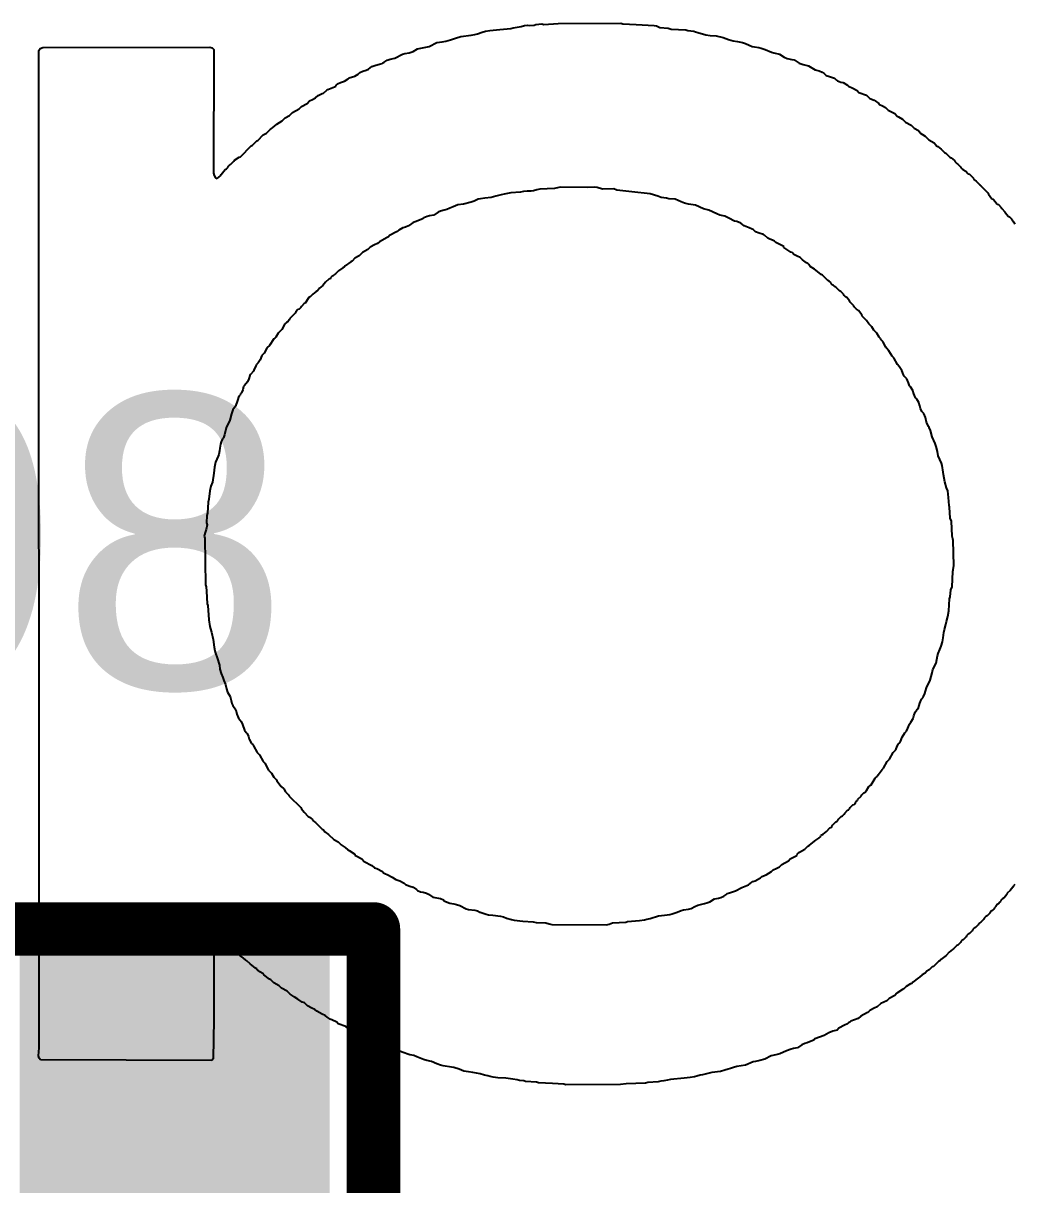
# Model space of a CAD drawing. Header units: inches. Extents: x -1.3 to 11.9, y -6.8 to 4.2.
# Drawn here: x 3.1867 to 3.2795, y 1.338 to 1.4468 of the extents above; entities that cross this region are included whole.
import ezdxf

# ---------------------------------------------------------------- set-up
doc = ezdxf.new("R2010")
doc.units = ezdxf.units.IN
doc.header["$MEASUREMENT"] = 0
for name, color, linetype in [('ASSY_DWG_INFO', 56, 'Continuous'), ('Bottom Overlay', 54, 'Continuous'), ('FAB', 56, 'Continuous'), ('TOP', 1, 'Continuous'), ('Top Overlay', 2, 'Continuous'), ('Top Paste', 8, 'Continuous'), ('Top Solder', 216, 'Continuous')]:
    doc.layers.add(name, color=color, linetype=linetype)
doc.styles.add('Arial', font='', dxfattribs={"height": 0.2})
doc.styles.get('Arial').set_extended_font_data('Arial')

# ---------------------------------------------------------------- blocks, each defined once
blk = doc.blocks.new('C0402_38')
at = {"layer": 'TOP'}
for points in [[(-0.031, -0.0125), (-0.031, 0.0125), (-0.006, 0.0125), (-0.006, -0.0125)], [(0.0084, -0.0125), (0.0084, 0.0125), (0.0334, 0.0125), (0.0334, -0.0125)]]:
    blk.add_hatch(color=1, dxfattribs=at).paths.add_polyline_path(points)
at = {"layer": 'Top Paste'}
for points in [[(-0.031, -0.0125), (-0.031, 0.0125), (-0.006, 0.0125), (-0.006, -0.0125)], [(0.0084, -0.0125), (0.0084, 0.0125), (0.0334, 0.0125), (0.0334, -0.0125)]]:
    blk.add_hatch(color=8, dxfattribs=at).paths.add_polyline_path(points)
at = {"layer": 'Top Solder'}
for points in [[(-0.033, -0.0145), (-0.033, 0.0145), (-0.004, 0.0145), (-0.004, -0.0145)], [(0.0064, -0.0145), (0.0064, 0.0145), (0.0354, 0.0145), (0.0354, -0.0145)]]:
    blk.add_hatch(color=216, dxfattribs=at).paths.add_polyline_path(points)
at = {"layer": 'ASSY_DWG_INFO'}
for points in [[(-0.0365, -0.017, 0.005, 0.005, 0), (-0.0365, 0.017, 0.005, 0.005, 0)], [(-0.0365, 0.017, 0.005, 0.005, 0), (0.0395, 0.017, 0.005, 0.005, 0)], [(0.0395, -0.017, 0.005, 0.005, 0), (0.0395, 0.017, 0.005, 0.005, 0)], [(-0.0365, -0.017, 0.005, 0.005, 0), (0.0395, -0.017, 0.005, 0.005, 0)]]:
    blk.add_lwpolyline(points, format="xyseb", dxfattribs=at)
for points in [[(-0.03775, 0.017, 0.0025, 0.0025, 1), (-0.03525, 0.017, 0.0025, 0.0025, 1)], [(-0.03775, 0.017, 0.0025, 0.0025, 1), (-0.03525, 0.017, 0.0025, 0.0025, 1)], [(0.03825, 0.017, 0.0025, 0.0025, 1), (0.04075, 0.017, 0.0025, 0.0025, 1)], [(0.03825, 0.017, 0.0025, 0.0025, 1), (0.04075, 0.017, 0.0025, 0.0025, 1)], [(-0.03775, -0.017, 0.0025, 0.0025, 1), (-0.03525, -0.017, 0.0025, 0.0025, 1)], [(-0.03775, -0.017, 0.0025, 0.0025, 1), (-0.03525, -0.017, 0.0025, 0.0025, 1)], [(0.03825, -0.017, 0.0025, 0.0025, 1), (0.04075, -0.017, 0.0025, 0.0025, 1)], [(0.03825, -0.017, 0.0025, 0.0025, 1), (0.04075, -0.017, 0.0025, 0.0025, 1)]]:
    blk.add_lwpolyline(points, format="xyseb", close=True, dxfattribs=at)
at = {"layer": 'Top Overlay'}
for points in [[(-0.0365, 0.017, 0.005, 0.005, 0), (0.0365, 0.017, 0.005, 0.005, 0)], [(-0.0365, -0.017, 0.005, 0.005, 0), (-0.0365, 0.017, 0.005, 0.005, 0)], [(0.0365, 0.017, 0.005, 0.005, 0), (0.0395, 0.017, 0.005, 0.005, 0)], [(0.0395, -0.017, 0.005, 0.005, 0), (0.0395, 0.017, 0.005, 0.005, 0)], [(-0.0365, -0.017, 0.005, 0.005, 0), (0.0395, -0.017, 0.005, 0.005, 0)]]:
    blk.add_lwpolyline(points, format="xyseb", dxfattribs=at)
for points in [[(-0.03775, 0.017, 0.0025, 0.0025, 1), (-0.03525, 0.017, 0.0025, 0.0025, 1)], [(-0.03775, 0.017, 0.0025, 0.0025, 1), (-0.03525, 0.017, 0.0025, 0.0025, 1)], [(0.03525, 0.017, 0.0025, 0.0025, 1), (0.03775, 0.017, 0.0025, 0.0025, 1)], [(0.03525, 0.017, 0.0025, 0.0025, 1), (0.03775, 0.017, 0.0025, 0.0025, 1)], [(0.03825, 0.017, 0.0025, 0.0025, 1), (0.04075, 0.017, 0.0025, 0.0025, 1)], [(0.03825, 0.017, 0.0025, 0.0025, 1), (0.04075, 0.017, 0.0025, 0.0025, 1)], [(-0.03775, -0.017, 0.0025, 0.0025, 1), (-0.03525, -0.017, 0.0025, 0.0025, 1)], [(-0.03775, -0.017, 0.0025, 0.0025, 1), (-0.03525, -0.017, 0.0025, 0.0025, 1)], [(0.03825, -0.017, 0.0025, 0.0025, 1), (0.04075, -0.017, 0.0025, 0.0025, 1)], [(0.03825, -0.017, 0.0025, 0.0025, 1), (0.04075, -0.017, 0.0025, 0.0025, 1)]]:
    blk.add_lwpolyline(points, format="xyseb", close=True, dxfattribs=at)
at = {"layer": 'FAB', "style": 'Arial'}
blk.add_text('1', height=0.025, rotation=360, dxfattribs=at).set_placement((-0.0185, -0.01))

msp = doc.modelspace()

# ---------------------------------------------------------------- linework, layer by layer
at = {"layer": 'Bottom Overlay'}
for p, q in [((3.23132, 1.44619), (3.23235, 1.4463)), ((3.23235, 1.4463), (3.23257, 1.44636)), ((3.23257, 1.44636), (3.23331, 1.44647)), ((3.23331, 1.44647), (3.23363, 1.44656)), ((3.23363, 1.44656), (3.23391, 1.44661)), ((3.23391, 1.44661), (3.23408, 1.44656)), ((3.23408, 1.44656), (3.23453, 1.44661)), ((3.23453, 1.44661), (3.2347, 1.44667)), ((3.2347, 1.44667), (3.23527, 1.44673)), ((3.23527, 1.44673), (3.23544, 1.44667)), ((3.23544, 1.44667), (3.23678, 1.44676)), ((3.23678, 1.44676), (3.24266, 1.44678)), ((3.24266, 1.44678), (3.24283, 1.44673)), ((3.24283, 1.44673), (3.24408, 1.44667)), ((3.24408, 1.44667), (3.24576, 1.44658)), ((3.24576, 1.44658), (3.24598, 1.44653)), ((3.24598, 1.44653), (3.24629, 1.44639)), ((3.24629, 1.44639), (3.24709, 1.44633)), ((3.24709, 1.44633), (3.24737, 1.44622)), ((3.22627, 1.44511), (3.22672, 1.44522)), ((3.22672, 1.44522), (3.22718, 1.44539)), ((3.22718, 1.44539), (3.22766, 1.44553)), ((3.22766, 1.44553), (3.22865, 1.44568)), ((3.22865, 1.44568), (3.22899, 1.44573)), ((3.22899, 1.44573), (3.22922, 1.44579)), ((3.22922, 1.44579), (3.22968, 1.44596)), ((3.22968, 1.44596), (3.22999, 1.44605)), ((3.22999, 1.44605), (3.23039, 1.4461)), ((3.23039, 1.4461), (3.23132, 1.44619)), ((3.24737, 1.44622), (3.24874, 1.44616)), ((3.24874, 1.44616), (3.24891, 1.4461)), ((3.24891, 1.4461), (3.24948, 1.44605)), ((3.24948, 1.44605), (3.24965, 1.44599)), ((3.24965, 1.44599), (3.24987, 1.44593)), ((3.24987, 1.44593), (3.25061, 1.4457)), ((3.25061, 1.4457), (3.25101, 1.44565)), ((3.25101, 1.44565), (3.25158, 1.44559)), ((3.25158, 1.44559), (3.25223, 1.44545)), ((3.25223, 1.44545), (3.25271, 1.44525)), ((3.25271, 1.44525), (3.25317, 1.44514)), ((3.25317, 1.44514), (3.25357, 1.44508)), ((3.18817, 1.44423), (3.18832, 1.44443)), ((3.1882, 1.35085), (3.18817, 1.44423)), ((3.18832, 1.44443), (3.18857, 1.44451)), ((3.18857, 1.44451), (3.20417, 1.44454)), ((3.20417, 1.44454), (3.20439, 1.44448)), ((3.20439, 1.44448), (3.20456, 1.44431)), ((3.20456, 1.44431), (3.20454, 1.43275)), ((3.22283, 1.444), (3.2232, 1.44414)), ((3.2232, 1.44414), (3.22363, 1.4444)), ((3.22363, 1.4444), (3.22471, 1.44462)), ((3.22471, 1.44462), (3.22544, 1.44497)), ((3.22544, 1.44497), (3.22593, 1.44505)), ((3.22593, 1.44505), (3.22627, 1.44511)), ((3.25357, 1.44508), (3.25402, 1.44497)), ((3.25402, 1.44497), (3.25433, 1.44488)), ((3.25433, 1.44488), (3.25465, 1.44474)), ((3.25465, 1.44474), (3.25493, 1.44462)), ((3.25493, 1.44462), (3.25516, 1.44457)), ((3.25516, 1.44457), (3.25556, 1.44451)), ((3.25556, 1.44451), (3.25578, 1.44445)), ((3.25578, 1.44445), (3.25615, 1.44431)), ((3.25615, 1.44431), (3.25675, 1.44406)), ((3.25675, 1.44406), (3.25698, 1.444)), ((3.22007, 1.44295), (3.2203, 1.44301)), ((3.2203, 1.44301), (3.22039, 1.44309)), ((3.22039, 1.44309), (3.2205, 1.44315)), ((3.2205, 1.44315), (3.22079, 1.44332)), ((3.22079, 1.44332), (3.22107, 1.44343)), ((3.22107, 1.44343), (3.2215, 1.44352)), ((3.2215, 1.44352), (3.22221, 1.44389)), ((3.22221, 1.44389), (3.22243, 1.44394)), ((3.22243, 1.44394), (3.22283, 1.444)), ((3.25698, 1.444), (3.25749, 1.44389)), ((3.25749, 1.44389), (3.25794, 1.4436)), ((3.25794, 1.4436), (3.25823, 1.44349)), ((3.25823, 1.44349), (3.25865, 1.4434)), ((3.25865, 1.4434), (3.25888, 1.44335)), ((3.25888, 1.44335), (3.25933, 1.44306)), ((3.25933, 1.44306), (3.2597, 1.44292)), ((3.21777, 1.44184), (3.21806, 1.44201)), ((3.21806, 1.44201), (3.21823, 1.44218)), ((3.21823, 1.44218), (3.21851, 1.4423)), ((3.21851, 1.4423), (3.21882, 1.44238)), ((3.21882, 1.44238), (3.21902, 1.44247)), ((3.21902, 1.44247), (3.21934, 1.44272)), ((3.21934, 1.44272), (3.21971, 1.44286)), ((3.21971, 1.44286), (3.22007, 1.44295)), ((3.2597, 1.44292), (3.26021, 1.44281)), ((3.26021, 1.44281), (3.26084, 1.44241)), ((3.26084, 1.44241), (3.26121, 1.44232)), ((3.26121, 1.44232), (3.26149, 1.44221)), ((3.26149, 1.44221), (3.26158, 1.44213)), ((3.26158, 1.44213), (3.26169, 1.44207)), ((3.26169, 1.44207), (3.26186, 1.4419)), ((3.26186, 1.4419), (3.26217, 1.44181)), ((3.21522, 1.44059), (3.21584, 1.44082)), ((3.21584, 1.44082), (3.21598, 1.4409)), ((3.21598, 1.4409), (3.21604, 1.44102)), ((3.21604, 1.44102), (3.21613, 1.4411)), ((3.21613, 1.4411), (3.21641, 1.44122)), ((3.21641, 1.44122), (3.21678, 1.44136)), ((3.21678, 1.44136), (3.21712, 1.44159)), ((3.21712, 1.44159), (3.21721, 1.44167)), ((3.21721, 1.44167), (3.21777, 1.44184)), ((3.26217, 1.44181), (3.26263, 1.44164)), ((3.26263, 1.44164), (3.26283, 1.44144)), ((3.26283, 1.44144), (3.26294, 1.44139)), ((3.26294, 1.44139), (3.26323, 1.44127)), ((3.26323, 1.44127), (3.26345, 1.44122)), ((3.26345, 1.44122), (3.26385, 1.44099)), ((3.26385, 1.44099), (3.26396, 1.44088)), ((3.26396, 1.44088), (3.26436, 1.4407)), ((3.2138, 1.43963), (3.21408, 1.4398)), ((3.21408, 1.4398), (3.21431, 1.44002)), ((3.21431, 1.44002), (3.21471, 1.44019)), ((3.21471, 1.44019), (3.21482, 1.44025)), ((3.21482, 1.44025), (3.21513, 1.44051)), ((3.21513, 1.44051), (3.21522, 1.44059)), ((3.26436, 1.4407), (3.26476, 1.44048)), ((3.26476, 1.44048), (3.26493, 1.44031)), ((3.26493, 1.44031), (3.26564, 1.44005)), ((3.26564, 1.44005), (3.26595, 1.43974)), ((3.26595, 1.43974), (3.26635, 1.43957)), ((3.21192, 1.43843), (3.21255, 1.43877)), ((3.21255, 1.43877), (3.21277, 1.439)), ((3.21277, 1.439), (3.21329, 1.43928)), ((3.21329, 1.43928), (3.21351, 1.43951)), ((3.21351, 1.43951), (3.2138, 1.43963)), ((3.26635, 1.43957), (3.26646, 1.43951)), ((3.26646, 1.43951), (3.26678, 1.43926)), ((3.26678, 1.43926), (3.26686, 1.43917)), ((3.26686, 1.43917), (3.26715, 1.43906)), ((3.26715, 1.43906), (3.26743, 1.43889)), ((3.26743, 1.43889), (3.26766, 1.43866)), ((3.26766, 1.43866), (3.26828, 1.43832)), ((3.21044, 1.43735), (3.21096, 1.43764)), ((3.21096, 1.43764), (3.21124, 1.43792)), ((3.21124, 1.43792), (3.21164, 1.43815)), ((3.21164, 1.43815), (3.21192, 1.43843)), ((3.26828, 1.43832), (3.26851, 1.43809)), ((3.26851, 1.43809), (3.26862, 1.43803)), ((3.26862, 1.43803), (3.26902, 1.43781)), ((3.26902, 1.43781), (3.2693, 1.43752)), ((3.20919, 1.43633), (3.20948, 1.4365)), ((3.20948, 1.4365), (3.20982, 1.43684)), ((3.20982, 1.43684), (3.20993, 1.4369)), ((3.20993, 1.4369), (3.21025, 1.43715)), ((3.21025, 1.43715), (3.21044, 1.43735)), ((3.2693, 1.43752), (3.26982, 1.43724)), ((3.26982, 1.43724), (3.2701, 1.43695)), ((3.2701, 1.43695), (3.2705, 1.43673)), ((3.2705, 1.43673), (3.27058, 1.43664)), ((3.27058, 1.43664), (3.27064, 1.43653)), ((3.27064, 1.43653), (3.27112, 1.43622)), ((3.20806, 1.43531), (3.20817, 1.43536)), ((3.20817, 1.43536), (3.20857, 1.43576)), ((3.20857, 1.43576), (3.20868, 1.43582)), ((3.20868, 1.43582), (3.20919, 1.43633)), ((3.27112, 1.43622), (3.27146, 1.43588)), ((3.27146, 1.43588), (3.27198, 1.43559)), ((3.27198, 1.43559), (3.27212, 1.43539)), ((3.27212, 1.43539), (3.2722, 1.43531)), ((3.20692, 1.43423), (3.20704, 1.43428)), ((3.20704, 1.43428), (3.20806, 1.43531)), ((3.2722, 1.43531), (3.27232, 1.43525)), ((3.27232, 1.43525), (3.27263, 1.43499)), ((3.27263, 1.43499), (3.27294, 1.43468)), ((3.27294, 1.43468), (3.27305, 1.43463)), ((3.27305, 1.43463), (3.27345, 1.43423)), ((3.20573, 1.43315), (3.20587, 1.43329)), ((3.20587, 1.43329), (3.20593, 1.4334)), ((3.20593, 1.4334), (3.20601, 1.43349)), ((3.20601, 1.43349), (3.20613, 1.43355)), ((3.20613, 1.43355), (3.20644, 1.43386)), ((3.20644, 1.43386), (3.2065, 1.43397)), ((3.2065, 1.43397), (3.20692, 1.43423)), ((3.27345, 1.43423), (3.27357, 1.43417)), ((3.27357, 1.43417), (3.27388, 1.43392)), ((3.27388, 1.43392), (3.27394, 1.4338)), ((3.27394, 1.4338), (3.27408, 1.43366)), ((3.27408, 1.43366), (3.27419, 1.4336)), ((3.27419, 1.4336), (3.27445, 1.43335)), ((3.27445, 1.43335), (3.2745, 1.43323)), ((3.2745, 1.43323), (3.27465, 1.43309)), ((3.20454, 1.43275), (3.20459, 1.43252)), ((3.20459, 1.43252), (3.20473, 1.43232)), ((3.20473, 1.43232), (3.20488, 1.43224)), ((3.20488, 1.43224), (3.20519, 1.43249)), ((3.20519, 1.43249), (3.20525, 1.43261)), ((3.20525, 1.43261), (3.20562, 1.43309)), ((3.20562, 1.43309), (3.20573, 1.43315)), ((3.27465, 1.43309), (3.27493, 1.43292)), ((3.27493, 1.43292), (3.27516, 1.43269)), ((3.27516, 1.43269), (3.27527, 1.43264)), ((3.27527, 1.43264), (3.27564, 1.43227)), ((3.27564, 1.43227), (3.2757, 1.43215)), ((3.2757, 1.43215), (3.2759, 1.43201)), ((3.23354, 1.43102), (3.23326, 1.43096)), ((3.23388, 1.43107), (3.23354, 1.43102)), ((3.23425, 1.43105), (3.23388, 1.43107)), ((3.23448, 1.4311), (3.23425, 1.43105)), ((3.23479, 1.43119), (3.23448, 1.4311)), ((3.23507, 1.43125), (3.23479, 1.43119)), ((3.23644, 1.4313), (3.23507, 1.43125)), ((3.23686, 1.43139), (3.23644, 1.4313)), ((3.23703, 1.43144), (3.23686, 1.43139)), ((3.23956, 1.43142), (3.23703, 1.43144)), ((3.24022, 1.43144), (3.23956, 1.43142)), ((3.24044, 1.43139), (3.24022, 1.43144)), ((3.24093, 1.43125), (3.24044, 1.43139)), ((3.24198, 1.43127), (3.24093, 1.43125)), ((3.24226, 1.43116), (3.24198, 1.43127)), ((3.24368, 1.43099), (3.24226, 1.43116)), ((3.2759, 1.43201), (3.27621, 1.4317)), ((3.27621, 1.4317), (3.27624, 1.43161)), ((3.27624, 1.43161), (3.27635, 1.43156)), ((3.27635, 1.43156), (3.277, 1.4309)), ((3.22863, 1.43002), (3.22794, 1.42985)), ((3.22891, 1.43014), (3.22863, 1.43002)), ((3.22931, 1.43031), (3.22891, 1.43014)), ((3.22953, 1.43036), (3.22931, 1.43031)), ((3.22993, 1.43042), (3.22953, 1.43036)), ((3.2305, 1.43048), (3.22993, 1.43042)), ((3.23095, 1.43059), (3.2305, 1.43048)), ((3.23144, 1.43073), (3.23095, 1.43059)), ((3.23172, 1.43079), (3.23144, 1.43073)), ((3.23235, 1.4309), (3.23172, 1.43079)), ((3.23326, 1.43096), (3.23235, 1.4309)), ((3.24539, 1.43082), (3.24368, 1.43099)), ((3.24612, 1.43059), (3.24539, 1.43082)), ((3.24641, 1.43048), (3.24612, 1.43059)), ((3.24692, 1.43042), (3.24641, 1.43048)), ((3.24715, 1.43036), (3.24692, 1.43042)), ((3.24772, 1.43031), (3.24715, 1.43036)), ((3.24831, 1.43005), (3.24772, 1.43031)), ((3.2486, 1.42994), (3.24831, 1.43005)), ((3.24897, 1.42985), (3.2486, 1.42994)), ((3.277, 1.4309), (3.27706, 1.43079)), ((3.27706, 1.43079), (3.27737, 1.43036)), ((3.27737, 1.43036), (3.27749, 1.43031)), ((3.27749, 1.43031), (3.27768, 1.43011)), ((3.27768, 1.43011), (3.27774, 1.42999)), ((3.27774, 1.42999), (3.27788, 1.42985)), ((3.22516, 1.42883), (3.22473, 1.42875)), ((3.22556, 1.42911), (3.22516, 1.42883)), ((3.22576, 1.4292), (3.22556, 1.42911)), ((3.22613, 1.42928), (3.22576, 1.4292)), ((3.22635, 1.42934), (3.22613, 1.42928)), ((3.22664, 1.42946), (3.22635, 1.42934)), ((3.22695, 1.4296), (3.22664, 1.42946)), ((3.2274, 1.42977), (3.22695, 1.4296)), ((3.22794, 1.42985), (3.2274, 1.42977)), ((3.24965, 1.42974), (3.24897, 1.42985)), ((3.25039, 1.4294), (3.24965, 1.42974)), ((3.2509, 1.42928), (3.25039, 1.4294)), ((3.25164, 1.42894), (3.2509, 1.42928)), ((3.25192, 1.42883), (3.25164, 1.42894)), ((3.25237, 1.42872), (3.25192, 1.42883)), ((3.27788, 1.42985), (3.278, 1.4298)), ((3.278, 1.4298), (3.27825, 1.42954)), ((3.27825, 1.42954), (3.27831, 1.42943)), ((3.27831, 1.42943), (3.27859, 1.42914)), ((3.27859, 1.42914), (3.27865, 1.42903)), ((3.27865, 1.42903), (3.27891, 1.42872)), ((3.22277, 1.42781), (3.22249, 1.42769)), ((3.22286, 1.42789), (3.22277, 1.42781)), ((3.2232, 1.42812), (3.22286, 1.42789)), ((3.22351, 1.42821), (3.2232, 1.42812)), ((3.22402, 1.42843), (3.22351, 1.42821)), ((3.22414, 1.42849), (3.22402, 1.42843)), ((3.22422, 1.42857), (3.22414, 1.42849)), ((3.22451, 1.42869), (3.22422, 1.42857)), ((3.22473, 1.42875), (3.22451, 1.42869)), ((3.25277, 1.42855), (3.25237, 1.42872)), ((3.25328, 1.42826), (3.25277, 1.42855)), ((3.25351, 1.42821), (3.25328, 1.42826)), ((3.25388, 1.42806), (3.25351, 1.42821)), ((3.25419, 1.42781), (3.25388, 1.42806)), ((3.25465, 1.42764), (3.25419, 1.42781)), ((3.27891, 1.42872), (3.27902, 1.42866)), ((3.27902, 1.42866), (3.27922, 1.42846)), ((3.27922, 1.42846), (3.27939, 1.42818)), ((3.27939, 1.42818), (3.27953, 1.42798)), ((3.22079, 1.42673), (3.22005, 1.42633)), ((3.2209, 1.42678), (3.22079, 1.42673)), ((3.22101, 1.4269), (3.2209, 1.42678)), ((3.22164, 1.42724), (3.22101, 1.4269)), ((3.22175, 1.4273), (3.22164, 1.42724)), ((3.22186, 1.42741), (3.22175, 1.4273)), ((3.22226, 1.42764), (3.22186, 1.42741)), ((3.22249, 1.42769), (3.22226, 1.42764)), ((3.25493, 1.42752), (3.25465, 1.42764)), ((3.25504, 1.42747), (3.25493, 1.42752)), ((3.25524, 1.42727), (3.25504, 1.42747)), ((3.25561, 1.42713), (3.25524, 1.42727)), ((3.25601, 1.42701), (3.25561, 1.42713)), ((3.2561, 1.42693), (3.25601, 1.42701)), ((3.25641, 1.42667), (3.2561, 1.42693)), ((3.25652, 1.42661), (3.25641, 1.42667)), ((3.21897, 1.42559), (3.21846, 1.42531)), ((3.21919, 1.42582), (3.21897, 1.42559)), ((3.21959, 1.42605), (3.21919, 1.42582)), ((3.21988, 1.42616), (3.21959, 1.42605)), ((3.22005, 1.42633), (3.21988, 1.42616)), ((3.25692, 1.42644), (3.25652, 1.42661)), ((3.25703, 1.42639), (3.25692, 1.42644)), ((3.25715, 1.42627), (3.25703, 1.42639)), ((3.25777, 1.42593), (3.25715, 1.42627)), ((3.25789, 1.42588), (3.25777, 1.42593)), ((3.25791, 1.42579), (3.25789, 1.42588)), ((3.25817, 1.42559), (3.25791, 1.42579)), ((3.25857, 1.42536), (3.25817, 1.42559)), ((3.21749, 1.42451), (3.21738, 1.42446)), ((3.21777, 1.4248), (3.21749, 1.42451)), ((3.21817, 1.42502), (3.21777, 1.4248)), ((3.21846, 1.42531), (3.21817, 1.42502)), ((3.25868, 1.42531), (3.25857, 1.42536)), ((3.25885, 1.42514), (3.25868, 1.42531)), ((3.25914, 1.42497), (3.25885, 1.42514)), ((3.25942, 1.42485), (3.25914, 1.42497)), ((3.25965, 1.42463), (3.25942, 1.42485)), ((3.26004, 1.42434), (3.25965, 1.42463)), ((3.21624, 1.4236), (3.21596, 1.42332)), ((3.21664, 1.42389), (3.21624, 1.4236)), ((3.21675, 1.42394), (3.21664, 1.42389)), ((3.21686, 1.42406), (3.21675, 1.42394)), ((3.21738, 1.42446), (3.21686, 1.42406)), ((3.26016, 1.42429), (3.26004, 1.42434)), ((3.26024, 1.4242), (3.26016, 1.42429)), ((3.2603, 1.42409), (3.26024, 1.4242)), ((3.26038, 1.424), (3.2603, 1.42409)), ((3.26078, 1.42377), (3.26038, 1.424)), ((3.2609, 1.42366), (3.26078, 1.42377)), ((3.26141, 1.42326), (3.2609, 1.42366)), ((3.21502, 1.42255), (3.21476, 1.42224)), ((3.21533, 1.42281), (3.21502, 1.42255)), ((3.21544, 1.42286), (3.21533, 1.42281)), ((3.21547, 1.42295), (3.21544, 1.42286)), ((3.21562, 1.42309), (3.21547, 1.42295)), ((3.21573, 1.42315), (3.21562, 1.42309)), ((3.21584, 1.42326), (3.21573, 1.42315)), ((3.21596, 1.42332), (3.21584, 1.42326)), ((3.26152, 1.42321), (3.26141, 1.42326)), ((3.26203, 1.42269), (3.26152, 1.42321)), ((3.26215, 1.42264), (3.26203, 1.42269)), ((3.26229, 1.4225), (3.26215, 1.42264)), ((3.26234, 1.42238), (3.26229, 1.4225)), ((3.26243, 1.4223), (3.26234, 1.42238)), ((3.21383, 1.42142), (3.21357, 1.42116)), ((3.21414, 1.42167), (3.21383, 1.42142)), ((3.21425, 1.42173), (3.21414, 1.42167)), ((3.21445, 1.42198), (3.21425, 1.42173)), ((3.21476, 1.42224), (3.21445, 1.42198)), ((3.26254, 1.42224), (3.26243, 1.4223)), ((3.26266, 1.42213), (3.26254, 1.42224)), ((3.26277, 1.42207), (3.26266, 1.42213)), ((3.26311, 1.42173), (3.26277, 1.42207)), ((3.26323, 1.42167), (3.26311, 1.42173)), ((3.26348, 1.42142), (3.26323, 1.42167)), ((3.26354, 1.4213), (3.26348, 1.42142)), ((3.26368, 1.42116), (3.26354, 1.4213)), ((3.21269, 1.42017), (3.21255, 1.42002)), ((3.21275, 1.42028), (3.21269, 1.42017)), ((3.213, 1.42054), (3.21275, 1.42028)), ((3.21312, 1.42059), (3.213, 1.42054)), ((3.21346, 1.4211), (3.21312, 1.42059)), ((3.21357, 1.42116), (3.21346, 1.4211)), ((3.26379, 1.4211), (3.26368, 1.42116)), ((3.26405, 1.42079), (3.26379, 1.4211)), ((3.26411, 1.42068), (3.26405, 1.42079)), ((3.26445, 1.42034), (3.26411, 1.42068)), ((3.2645, 1.42022), (3.26445, 1.42034)), ((3.2647, 1.42002), (3.2645, 1.42022)), ((3.21167, 1.41914), (3.21161, 1.41903)), ((3.21218, 1.41965), (3.21167, 1.41914)), ((3.21223, 1.41977), (3.21218, 1.41965)), ((3.21243, 1.41997), (3.21223, 1.41977)), ((3.21255, 1.42002), (3.21243, 1.41997)), ((3.2649, 1.41988), (3.2647, 1.42002)), ((3.26519, 1.41948), (3.2649, 1.41988)), ((3.26524, 1.41937), (3.26519, 1.41948)), ((3.26564, 1.41897), (3.26524, 1.41937)), ((3.21093, 1.41812), (3.21059, 1.41778)), ((3.21121, 1.41863), (3.21093, 1.41812)), ((3.21135, 1.41877), (3.21121, 1.41863)), ((3.21147, 1.41883), (3.21135, 1.41877)), ((3.21161, 1.41903), (3.21147, 1.41883)), ((3.2657, 1.41886), (3.26564, 1.41897)), ((3.26581, 1.41875), (3.2657, 1.41886)), ((3.26587, 1.41863), (3.26581, 1.41875)), ((3.26615, 1.41835), (3.26587, 1.41863)), ((3.26632, 1.41806), (3.26615, 1.41835)), ((3.26661, 1.41778), (3.26632, 1.41806)), ((3.21016, 1.41724), (3.20976, 1.41662)), ((3.21027, 1.4173), (3.21016, 1.41724)), ((3.21036, 1.41738), (3.21027, 1.4173)), ((3.21059, 1.41778), (3.21036, 1.41738)), ((3.26683, 1.41738), (3.26661, 1.41778)), ((3.26695, 1.41727), (3.26683, 1.41738)), ((3.267, 1.41715), (3.26695, 1.41727)), ((3.26717, 1.41698), (3.267, 1.41715)), ((3.26746, 1.41647), (3.26717, 1.41698)), ((3.20928, 1.4159), (3.20905, 1.41568)), ((3.20956, 1.41642), (3.20928, 1.4159)), ((3.20976, 1.41662), (3.20956, 1.41642)), ((3.26752, 1.41636), (3.26746, 1.41647)), ((3.26774, 1.41613), (3.26752, 1.41636)), ((3.26803, 1.41562), (3.26774, 1.41613)), ((3.20848, 1.41471), (3.20831, 1.41431)), ((3.20854, 1.41483), (3.20848, 1.41471)), ((3.20871, 1.415), (3.20854, 1.41483)), ((3.20888, 1.41528), (3.20871, 1.415)), ((3.20905, 1.41568), (3.20888, 1.41528)), ((3.2682, 1.41545), (3.26803, 1.41562)), ((3.26854, 1.41483), (3.2682, 1.41545)), ((3.26871, 1.41466), (3.26854, 1.41483)), ((3.20792, 1.4138), (3.20783, 1.41349)), ((3.208, 1.41389), (3.20792, 1.4138)), ((3.20826, 1.4142), (3.208, 1.41389)), ((3.20831, 1.41431), (3.20826, 1.4142)), ((3.26894, 1.41426), (3.26871, 1.41466)), ((3.26911, 1.41386), (3.26894, 1.41426)), ((3.26916, 1.41375), (3.26911, 1.41386)), ((3.26942, 1.41349), (3.26916, 1.41375)), ((3.20735, 1.41278), (3.20726, 1.41247)), ((3.20743, 1.41287), (3.20735, 1.41278)), ((3.20772, 1.41321), (3.20743, 1.41287)), ((3.20783, 1.41349), (3.20772, 1.41321)), ((3.26956, 1.41312), (3.26942, 1.41349)), ((3.26967, 1.41284), (3.26956, 1.41312)), ((3.26976, 1.41275), (3.26967, 1.41284)), ((3.26999, 1.41241), (3.26976, 1.41275)), ((3.20678, 1.41147), (3.20658, 1.41093)), ((3.20689, 1.41187), (3.20678, 1.41147)), ((3.20701, 1.41198), (3.20689, 1.41187)), ((3.20706, 1.4121), (3.20701, 1.41198)), ((3.20715, 1.41218), (3.20706, 1.4121)), ((3.20726, 1.41247), (3.20715, 1.41218)), ((3.27007, 1.4121), (3.26999, 1.41241)), ((3.27024, 1.4117), (3.27007, 1.4121)), ((3.27036, 1.41159), (3.27024, 1.4117)), ((3.27055, 1.41127), (3.27036, 1.41159)), ((3.20635, 1.41059), (3.20621, 1.41022)), ((3.20658, 1.41093), (3.20635, 1.41059)), ((3.27064, 1.41096), (3.27055, 1.41127)), ((3.2707, 1.41073), (3.27064, 1.41096)), ((3.27081, 1.41045), (3.2707, 1.41073)), ((3.27101, 1.41025), (3.27081, 1.41045)), ((3.20607, 1.40963), (3.2057, 1.40892)), ((3.20621, 1.41022), (3.20607, 1.40963)), ((3.27115, 1.40988), (3.27101, 1.41025)), ((3.27126, 1.40943), (3.27115, 1.40988)), ((3.27144, 1.40903), (3.27126, 1.40943)), ((3.20556, 1.40826), (3.20545, 1.40798)), ((3.2057, 1.40892), (3.20556, 1.40826)), ((3.27152, 1.40895), (3.27144, 1.40903)), ((3.27163, 1.40866), (3.27152, 1.40895)), ((3.27178, 1.40806), (3.27163, 1.40866)), ((3.20519, 1.40738), (3.20513, 1.40699)), ((3.20525, 1.40761), (3.20519, 1.40738)), ((3.20536, 1.40789), (3.20525, 1.40761)), ((3.20545, 1.40798), (3.20536, 1.40789)), ((3.27206, 1.40744), (3.27178, 1.40806)), ((3.27217, 1.40716), (3.27206, 1.40744)), ((3.27229, 1.4067), (3.27217, 1.40716)), ((3.20496, 1.40625), (3.20473, 1.40568)), ((3.20502, 1.40642), (3.20496, 1.40625)), ((3.20508, 1.40676), (3.20502, 1.40642)), ((3.20513, 1.40699), (3.20508, 1.40676)), ((3.27234, 1.4063), (3.27229, 1.4067)), ((3.27266, 1.40559), (3.27234, 1.4063)), ((3.20462, 1.40522), (3.20456, 1.40466)), ((3.20473, 1.40568), (3.20462, 1.40522)), ((3.27271, 1.40537), (3.27266, 1.40559)), ((3.2728, 1.40477), (3.27271, 1.40537)), ((3.20442, 1.40383), (3.20428, 1.40346)), ((3.20456, 1.40466), (3.20442, 1.40383)), ((3.27286, 1.40454), (3.2728, 1.40477)), ((3.27297, 1.40386), (3.27286, 1.40454)), ((3.27314, 1.40329), (3.27297, 1.40386)), ((3.20417, 1.40301), (3.20408, 1.40224)), ((3.20428, 1.40346), (3.20417, 1.40301)), ((3.27325, 1.40301), (3.27314, 1.40329)), ((3.27331, 1.40238), (3.27325, 1.40301)), ((3.20402, 1.40196), (3.20397, 1.40093)), ((3.20408, 1.40224), (3.20402, 1.40196)), ((3.27337, 1.40164), (3.27331, 1.40238)), ((3.27342, 1.40147), (3.27337, 1.40164)), ((3.20391, 1.40071), (3.20388, 1.4)), ((3.20397, 1.40093), (3.20391, 1.40071)), ((3.27348, 1.40045), (3.27342, 1.40147)), ((3.20394, 1.39983), (3.20385, 1.3994)), ((3.20388, 1.4), (3.20394, 1.39983)), ((3.27359, 1.40017), (3.27348, 1.40045)), ((3.27365, 1.39875), (3.27359, 1.40017)), ((3.20368, 1.39889), (3.20366, 1.39875)), ((3.20366, 1.39875), (3.20371, 1.39858)), ((3.20374, 1.39912), (3.20368, 1.39889)), ((3.20371, 1.39858), (3.20377, 1.3942)), ((3.20385, 1.3994), (3.20374, 1.39912)), ((3.27371, 1.39852), (3.27365, 1.39875)), ((3.27376, 1.39835), (3.27371, 1.39852)), ((3.27382, 1.39602), (3.27376, 1.39835)), ((3.27365, 1.39403), (3.27371, 1.39545)), ((3.27371, 1.39545), (3.27376, 1.39562)), ((3.27376, 1.39562), (3.27382, 1.39602)), ((3.20377, 1.3942), (3.20383, 1.39403)), ((3.20383, 1.39403), (3.20388, 1.39363)), ((3.27354, 1.39375), (3.27365, 1.39403)), ((3.20388, 1.39363), (3.20394, 1.39244)), ((3.27342, 1.39289), (3.27348, 1.39307)), ((3.27348, 1.39307), (3.27354, 1.39375)), ((3.20394, 1.39244), (3.204, 1.39227)), ((3.204, 1.39227), (3.20408, 1.39093)), ((3.27334, 1.39179), (3.27342, 1.39289)), ((3.20408, 1.39093), (3.2042, 1.39031)), ((3.27305, 1.39048), (3.27314, 1.39079)), ((3.27314, 1.39079), (3.27325, 1.39125)), ((3.27325, 1.39125), (3.27334, 1.39179)), ((3.2042, 1.39031), (3.20425, 1.39008)), ((3.20425, 1.39008), (3.20434, 1.38977)), ((3.20434, 1.38977), (3.20451, 1.38909)), ((3.2728, 1.38926), (3.27288, 1.38974)), ((3.27288, 1.38974), (3.27294, 1.39003)), ((3.27294, 1.39003), (3.27305, 1.39048)), ((3.20451, 1.38909), (3.20459, 1.38838)), ((3.27263, 1.38846), (3.27274, 1.38886)), ((3.27274, 1.38886), (3.2728, 1.38926)), ((3.20459, 1.38838), (3.20465, 1.38804)), ((3.20465, 1.38804), (3.20471, 1.38781)), ((3.20471, 1.38781), (3.20488, 1.38736)), ((3.27217, 1.38687), (3.27229, 1.38755)), ((3.27229, 1.38755), (3.27234, 1.38778)), ((3.27234, 1.38778), (3.27249, 1.38815)), ((3.27249, 1.38815), (3.27263, 1.38846)), ((3.20488, 1.38736), (3.20508, 1.3867)), ((3.20508, 1.3867), (3.20513, 1.3863)), ((3.27186, 1.38628), (3.27217, 1.38687)), ((3.20513, 1.3863), (3.20525, 1.38591)), ((3.20525, 1.38591), (3.20539, 1.38554)), ((3.20539, 1.38554), (3.2055, 1.38525)), ((3.27161, 1.38528), (3.27178, 1.38596)), ((3.27178, 1.38596), (3.27186, 1.38628)), ((3.2055, 1.38525), (3.20564, 1.38488)), ((3.20564, 1.38488), (3.20573, 1.38446)), ((3.20573, 1.38446), (3.20584, 1.38417)), ((3.27109, 1.38403), (3.27115, 1.38426)), ((3.27115, 1.38426), (3.27124, 1.38457)), ((3.27124, 1.38457), (3.27161, 1.38528)), ((3.20584, 1.38417), (3.2061, 1.38375)), ((3.2061, 1.38375), (3.20618, 1.38338)), ((3.20618, 1.38338), (3.20624, 1.38309)), ((3.27064, 1.38312), (3.27078, 1.38349)), ((3.27078, 1.38349), (3.27092, 1.38363)), ((3.27092, 1.38363), (3.27098, 1.38375)), ((3.27098, 1.38375), (3.27109, 1.38403)), ((3.20624, 1.38309), (3.20633, 1.3829)), ((3.20633, 1.3829), (3.20661, 1.3825)), ((3.20661, 1.3825), (3.20672, 1.3821)), ((3.20672, 1.3821), (3.20687, 1.38173)), ((3.27007, 1.38193), (3.27021, 1.3823)), ((3.27021, 1.3823), (3.27036, 1.3825)), ((3.27036, 1.3825), (3.27047, 1.38261)), ((3.27047, 1.38261), (3.27058, 1.3829)), ((3.27058, 1.3829), (3.27064, 1.38312)), ((3.20687, 1.38173), (3.20701, 1.38153)), ((3.20701, 1.38153), (3.20712, 1.38142)), ((3.20712, 1.38142), (3.20723, 1.38113)), ((3.20723, 1.38113), (3.20743, 1.38059)), ((3.2695, 1.38079), (3.26965, 1.38116)), ((3.26965, 1.38116), (3.26979, 1.38136)), ((3.26979, 1.38136), (3.27001, 1.3817)), ((3.27001, 1.3817), (3.27007, 1.38193)), ((3.20743, 1.38059), (3.20758, 1.3804)), ((3.20758, 1.3804), (3.20769, 1.38028)), ((3.20769, 1.38028), (3.2078, 1.38)), ((3.2078, 1.38), (3.20786, 1.37977)), ((3.26882, 1.37954), (3.26899, 1.37994)), ((3.26899, 1.37994), (3.26922, 1.38034)), ((3.26922, 1.38034), (3.26939, 1.38051)), ((3.26939, 1.38051), (3.2695, 1.38079)), ((3.20786, 1.37977), (3.20809, 1.37937)), ((3.20809, 1.37937), (3.2082, 1.37926)), ((3.2082, 1.37926), (3.20826, 1.37915)), ((3.20826, 1.37915), (3.2086, 1.37852)), ((3.26837, 1.37875), (3.26851, 1.37912)), ((3.26851, 1.37912), (3.26865, 1.37932)), ((3.26865, 1.37932), (3.26877, 1.37943)), ((3.26877, 1.37943), (3.26882, 1.37954)), ((3.2086, 1.37852), (3.20883, 1.37829)), ((3.20883, 1.37829), (3.20917, 1.37767)), ((3.26757, 1.37767), (3.2678, 1.3779)), ((3.2678, 1.3779), (3.26814, 1.37852)), ((3.26814, 1.37852), (3.26837, 1.37875)), ((3.20917, 1.37767), (3.20934, 1.3775)), ((3.20934, 1.3775), (3.20968, 1.37687)), ((3.20968, 1.37687), (3.20996, 1.37659)), ((3.26672, 1.37642), (3.26712, 1.37693)), ((3.26712, 1.37693), (3.26723, 1.37704)), ((3.26723, 1.37704), (3.26757, 1.37767)), ((3.20996, 1.37659), (3.21019, 1.37619)), ((3.21019, 1.37619), (3.21042, 1.37596)), ((3.21042, 1.37596), (3.21047, 1.37585)), ((3.21047, 1.37585), (3.21087, 1.37534)), ((3.26607, 1.37548), (3.26646, 1.37611)), ((3.26646, 1.37611), (3.26666, 1.37631)), ((3.26666, 1.37631), (3.26672, 1.37642)), ((3.21087, 1.37534), (3.2111, 1.37511)), ((3.2111, 1.37511), (3.21127, 1.37483)), ((3.21127, 1.37483), (3.21155, 1.37454)), ((3.21155, 1.37454), (3.21161, 1.37443)), ((3.26513, 1.37443), (3.26519, 1.37454)), ((3.26519, 1.37454), (3.26538, 1.37474)), ((3.26538, 1.37474), (3.2655, 1.3748)), ((3.2655, 1.3748), (3.26564, 1.37494)), ((3.26564, 1.37494), (3.26587, 1.37534)), ((3.26587, 1.37534), (3.26595, 1.37542)), ((3.26595, 1.37542), (3.26607, 1.37548)), ((3.21161, 1.37443), (3.21269, 1.37335)), ((3.26411, 1.37335), (3.26436, 1.37361)), ((3.26436, 1.37361), (3.26448, 1.37366)), ((3.26448, 1.37366), (3.26462, 1.37381)), ((3.26462, 1.37381), (3.26467, 1.37392)), ((3.26467, 1.37392), (3.26479, 1.37403)), ((3.26479, 1.37403), (3.26484, 1.37415)), ((3.26484, 1.37415), (3.26513, 1.37443)), ((3.21269, 1.37335), (3.21275, 1.37324)), ((3.21275, 1.37324), (3.213, 1.37292)), ((3.213, 1.37292), (3.2134, 1.37253)), ((3.2134, 1.37253), (3.21351, 1.37247)), ((3.21351, 1.37247), (3.21377, 1.37227)), ((3.26303, 1.37227), (3.26328, 1.37253)), ((3.26328, 1.37253), (3.2634, 1.37258)), ((3.2634, 1.37258), (3.26354, 1.37273)), ((3.26354, 1.37273), (3.2636, 1.37284)), ((3.2636, 1.37284), (3.26385, 1.3731)), ((3.26385, 1.3731), (3.26396, 1.37315)), ((3.26396, 1.37315), (3.26405, 1.37324)), ((3.26405, 1.37324), (3.26411, 1.37335)), ((3.21377, 1.37227), (3.21383, 1.37216)), ((3.21383, 1.37216), (3.21397, 1.37202)), ((3.21397, 1.37202), (3.21408, 1.37196)), ((3.21408, 1.37196), (3.21471, 1.37133)), ((3.21471, 1.37133), (3.21482, 1.37128)), ((3.21482, 1.37128), (3.2149, 1.37119)), ((3.26189, 1.37113), (3.2622, 1.37145)), ((3.2622, 1.37145), (3.26232, 1.3715)), ((3.26232, 1.3715), (3.2624, 1.37159)), ((3.2624, 1.37159), (3.26246, 1.3717)), ((3.26246, 1.3717), (3.26277, 1.37202)), ((3.26277, 1.37202), (3.26288, 1.37207)), ((3.26288, 1.37207), (3.26297, 1.37216)), ((3.26297, 1.37216), (3.26303, 1.37227)), ((3.2149, 1.37119), (3.21496, 1.37108)), ((3.21496, 1.37108), (3.2153, 1.37085)), ((3.2153, 1.37085), (3.21579, 1.37037)), ((3.21579, 1.37037), (3.21618, 1.37014)), ((3.21618, 1.37014), (3.21647, 1.36986)), ((3.26027, 1.3698), (3.26078, 1.3702)), ((3.26078, 1.3702), (3.2609, 1.37031)), ((3.2609, 1.37031), (3.26118, 1.37048)), ((3.26118, 1.37048), (3.26132, 1.37062)), ((3.26132, 1.37062), (3.26138, 1.37074)), ((3.26138, 1.37074), (3.26146, 1.37082)), ((3.26146, 1.37082), (3.26158, 1.37088)), ((3.26158, 1.37088), (3.26189, 1.37113)), ((3.21647, 1.36986), (3.21686, 1.36963)), ((3.21686, 1.36963), (3.21709, 1.3694)), ((3.21709, 1.3694), (3.21721, 1.36935)), ((3.21721, 1.36935), (3.21775, 1.36898)), ((3.25916, 1.36898), (3.25936, 1.36917)), ((3.25936, 1.36917), (3.25987, 1.36946)), ((3.25987, 1.36946), (3.26016, 1.36974)), ((3.26016, 1.36974), (3.26027, 1.3698)), ((3.21775, 1.36898), (3.21777, 1.36889)), ((3.21777, 1.36889), (3.21789, 1.36883)), ((3.21789, 1.36883), (3.2184, 1.36855)), ((3.2184, 1.36855), (3.21863, 1.36832)), ((3.21863, 1.36832), (3.21936, 1.36793)), ((3.25749, 1.36781), (3.25771, 1.36804)), ((3.25771, 1.36804), (3.25834, 1.36838)), ((3.25834, 1.36838), (3.25851, 1.36855)), ((3.25851, 1.36855), (3.25862, 1.36861)), ((3.25862, 1.36861), (3.25911, 1.36886)), ((3.25911, 1.36886), (3.25916, 1.36898)), ((3.21936, 1.36793), (3.21959, 1.3677)), ((3.21959, 1.3677), (3.21982, 1.36764)), ((3.21982, 1.36764), (3.22033, 1.36736)), ((3.22033, 1.36736), (3.22044, 1.36724)), ((3.22044, 1.36724), (3.22056, 1.36719)), ((3.22056, 1.36719), (3.22084, 1.36707)), ((3.22084, 1.36707), (3.22124, 1.36685)), ((3.22124, 1.36685), (3.22158, 1.36662)), ((3.25573, 1.36679), (3.25584, 1.3669)), ((3.25584, 1.3669), (3.25624, 1.36707)), ((3.25624, 1.36707), (3.25675, 1.36736)), ((3.25675, 1.36736), (3.25692, 1.36753)), ((3.25692, 1.36753), (3.2572, 1.36764)), ((3.2572, 1.36764), (3.25749, 1.36781)), ((3.22158, 1.36662), (3.22198, 1.3665)), ((3.22198, 1.3665), (3.22238, 1.36628)), ((3.22238, 1.36628), (3.22249, 1.36616)), ((3.22249, 1.36616), (3.22289, 1.36599)), ((3.22289, 1.36599), (3.2232, 1.36591)), ((3.2232, 1.36591), (3.22354, 1.36568)), ((3.25337, 1.36557), (3.25396, 1.36588)), ((3.25396, 1.36588), (3.25459, 1.36611)), ((3.25459, 1.36611), (3.2549, 1.36636)), ((3.2549, 1.36636), (3.25499, 1.36645)), ((3.25499, 1.36645), (3.25521, 1.3665)), ((3.25521, 1.3665), (3.25573, 1.36679)), ((3.27933, 1.36591), (3.27908, 1.3656)), ((3.27939, 1.36602), (3.27933, 1.36591)), ((3.27953, 1.36616), (3.27939, 1.36602)), ((3.22354, 1.36568), (3.22363, 1.3656)), ((3.22363, 1.3656), (3.22391, 1.36548)), ((3.22391, 1.36548), (3.22414, 1.36543)), ((3.22414, 1.36543), (3.22445, 1.36534)), ((3.22445, 1.36534), (3.22465, 1.36525)), ((3.22465, 1.36525), (3.22505, 1.36497)), ((3.22505, 1.36497), (3.22576, 1.36483)), ((3.22576, 1.36483), (3.22604, 1.36471)), ((3.22604, 1.36471), (3.22613, 1.36463)), ((3.25098, 1.36454), (3.25141, 1.3648)), ((3.25141, 1.3648), (3.25178, 1.36489)), ((3.25178, 1.36489), (3.252, 1.36494)), ((3.252, 1.36494), (3.25229, 1.36506)), ((3.25229, 1.36506), (3.25237, 1.36514)), ((3.25237, 1.36514), (3.25249, 1.3652)), ((3.25249, 1.3652), (3.2526, 1.36531)), ((3.2526, 1.36531), (3.25283, 1.36537)), ((3.25283, 1.36537), (3.25337, 1.36557)), ((3.27825, 1.36471), (3.2782, 1.3646)), ((3.2784, 1.36486), (3.27825, 1.36471)), ((3.27851, 1.36491), (3.2784, 1.36486)), ((3.27876, 1.36523), (3.27851, 1.36491)), ((3.27882, 1.36534), (3.27876, 1.36523)), ((3.27908, 1.3656), (3.27882, 1.36534)), ((3.22613, 1.36463), (3.22624, 1.36457)), ((3.22624, 1.36457), (3.22664, 1.3644)), ((3.22664, 1.3644), (3.22703, 1.36435)), ((3.22703, 1.36435), (3.22726, 1.36429)), ((3.22726, 1.36429), (3.22757, 1.3642)), ((3.22757, 1.3642), (3.22817, 1.36389)), ((3.22817, 1.36389), (3.2284, 1.36383)), ((3.2284, 1.36383), (3.22899, 1.36375)), ((3.22899, 1.36375), (3.22922, 1.36369)), ((3.22922, 1.36369), (3.22945, 1.36358)), ((3.24791, 1.36358), (3.24828, 1.36372)), ((3.24828, 1.36372), (3.24851, 1.36378)), ((3.24851, 1.36378), (3.24899, 1.36386)), ((3.24899, 1.36386), (3.24922, 1.36392)), ((3.24922, 1.36392), (3.24956, 1.36409)), ((3.24956, 1.36409), (3.24987, 1.36423)), ((3.24987, 1.36423), (3.2501, 1.36429)), ((3.2501, 1.36429), (3.25047, 1.36437)), ((3.25047, 1.36437), (3.2507, 1.36443)), ((3.2507, 1.36443), (3.25098, 1.36454)), ((3.27732, 1.36366), (3.27723, 1.36358)), ((3.27743, 1.36372), (3.27732, 1.36366)), ((3.27757, 1.36386), (3.27743, 1.36372)), ((3.27763, 1.36398), (3.27757, 1.36386)), ((3.27774, 1.36409), (3.27763, 1.36398)), ((3.2778, 1.3642), (3.27774, 1.36409)), ((3.27788, 1.36429), (3.2778, 1.3642)), ((3.278, 1.36435), (3.27788, 1.36429)), ((3.27803, 1.36443), (3.278, 1.36435)), ((3.2782, 1.3646), (3.27803, 1.36443)), ((3.22945, 1.36358), (3.22948, 1.36355)), ((3.22948, 1.36355), (3.23005, 1.36338)), ((3.23005, 1.36338), (3.23027, 1.36332)), ((3.23027, 1.36332), (3.23067, 1.36327)), ((3.23067, 1.36327), (3.23138, 1.36318)), ((3.23138, 1.36318), (3.23167, 1.36312)), ((3.23167, 1.36312), (3.23195, 1.36301)), ((3.23195, 1.36301), (3.23243, 1.36287)), ((3.23243, 1.36287), (3.23266, 1.36281)), ((3.23266, 1.36281), (3.23348, 1.36273)), ((3.23348, 1.36273), (3.23445, 1.36267)), ((3.23445, 1.36267), (3.23473, 1.36261)), ((3.23473, 1.36261), (3.23564, 1.36256)), ((3.23564, 1.36256), (3.23595, 1.36247)), ((3.24155, 1.36244), (3.24186, 1.36258)), ((3.24186, 1.36258), (3.24311, 1.36264)), ((3.24311, 1.36264), (3.24328, 1.3627)), ((3.24328, 1.3627), (3.24439, 1.36278)), ((3.24439, 1.36278), (3.24485, 1.36284)), ((3.24485, 1.36284), (3.24507, 1.3629)), ((3.24507, 1.3629), (3.24539, 1.36298)), ((3.24539, 1.36298), (3.24618, 1.36321)), ((3.24618, 1.36321), (3.24675, 1.36327)), ((3.24675, 1.36327), (3.24723, 1.36335)), ((3.24723, 1.36335), (3.24746, 1.36341)), ((3.24746, 1.36341), (3.24791, 1.36358)), ((3.27615, 1.3625), (3.27609, 1.36239)), ((3.27624, 1.36258), (3.27615, 1.3625)), ((3.27635, 1.36264), (3.27624, 1.36258)), ((3.27661, 1.3629), (3.27635, 1.36264)), ((3.27666, 1.36301), (3.27661, 1.3629)), ((3.2768, 1.36315), (3.27666, 1.36301)), ((3.27692, 1.36321), (3.2768, 1.36315)), ((3.27717, 1.36346), (3.27692, 1.36321)), ((3.27723, 1.36358), (3.27717, 1.36346)), ((3.20462, 1.36142), (3.20456, 1.36119)), ((3.20482, 1.36156), (3.20462, 1.36142)), ((3.20499, 1.3615), (3.20482, 1.36156)), ((3.20513, 1.36136), (3.20499, 1.3615)), ((3.23595, 1.36247), (3.23618, 1.36241)), ((3.23618, 1.36241), (3.24132, 1.36239)), ((3.24132, 1.36239), (3.24155, 1.36244)), ((3.27516, 1.3615), (3.27501, 1.36136)), ((3.27527, 1.36156), (3.27516, 1.3615)), ((3.27553, 1.36182), (3.27527, 1.36156)), ((3.27558, 1.36193), (3.27553, 1.36182)), ((3.27572, 1.36207), (3.27558, 1.36193)), ((3.27584, 1.36213), (3.27572, 1.36207)), ((3.27609, 1.36239), (3.27584, 1.36213)), ((3.20456, 1.36119), (3.20456, 1.35358)), ((3.20519, 1.36125), (3.20513, 1.36136)), ((3.20536, 1.36108), (3.20519, 1.36125)), ((3.20542, 1.36097), (3.20536, 1.36108)), ((3.20584, 1.36054), (3.20542, 1.36097)), ((3.20596, 1.36048), (3.20584, 1.36054)), ((3.2061, 1.36034), (3.20596, 1.36048)), ((3.20616, 1.36023), (3.2061, 1.36034)), ((3.27408, 1.36043), (3.27379, 1.36014)), ((3.27419, 1.36048), (3.27408, 1.36043)), ((3.27445, 1.36074), (3.27419, 1.36048)), ((3.2745, 1.36085), (3.27445, 1.36074)), ((3.27459, 1.36094), (3.2745, 1.36085)), ((3.2747, 1.36099), (3.27459, 1.36094)), ((3.27496, 1.36125), (3.2747, 1.36099)), ((3.27501, 1.36136), (3.27496, 1.36125)), ((3.20658, 1.35997), (3.20616, 1.36023)), ((3.20672, 1.35983), (3.20658, 1.35997)), ((3.20678, 1.35972), (3.20672, 1.35983)), ((3.20698, 1.35952), (3.20678, 1.35972)), ((3.20709, 1.35946), (3.20698, 1.35952)), ((3.20721, 1.35935), (3.20709, 1.35946)), ((3.20732, 1.35929), (3.20721, 1.35935)), ((3.20755, 1.35906), (3.20732, 1.35929)), ((3.27311, 1.35952), (3.2726, 1.35912)), ((3.27337, 1.35983), (3.27311, 1.35952)), ((3.27368, 1.36008), (3.27337, 1.35983)), ((3.27379, 1.36014), (3.27368, 1.36008)), ((3.20766, 1.35901), (3.20755, 1.35906)), ((3.20795, 1.35872), (3.20766, 1.35901)), ((3.20846, 1.35832), (3.20795, 1.35872)), ((3.20857, 1.35827), (3.20846, 1.35832)), ((3.2086, 1.35818), (3.20857, 1.35827)), ((3.20868, 1.35815), (3.2086, 1.35818)), ((3.20885, 1.35798), (3.20868, 1.35815)), ((3.27149, 1.35818), (3.27129, 1.35804)), ((3.2718, 1.35844), (3.27149, 1.35818)), ((3.27192, 1.35849), (3.2718, 1.35844)), ((3.27237, 1.35895), (3.27192, 1.35849)), ((3.27249, 1.35901), (3.27237, 1.35895)), ((3.2726, 1.35912), (3.27249, 1.35901)), ((3.20914, 1.35781), (3.20885, 1.35798)), ((3.20925, 1.3577), (3.20914, 1.35781)), ((3.20976, 1.3573), (3.20925, 1.3577)), ((3.20988, 1.35724), (3.20976, 1.3573)), ((3.21016, 1.35696), (3.20988, 1.35724)), ((3.2705, 1.35741), (3.26999, 1.35702)), ((3.27061, 1.35747), (3.2705, 1.35741)), ((3.27084, 1.3577), (3.27061, 1.35747)), ((3.27112, 1.35787), (3.27084, 1.3577)), ((3.27129, 1.35804), (3.27112, 1.35787)), ((3.21067, 1.35668), (3.21016, 1.35696)), ((3.2109, 1.35645), (3.21067, 1.35668)), ((3.21141, 1.35616), (3.2109, 1.35645)), ((3.21169, 1.35588), (3.21141, 1.35616)), ((3.26902, 1.35633), (3.26848, 1.35597)), ((3.26913, 1.35639), (3.26902, 1.35633)), ((3.26936, 1.35662), (3.26913, 1.35639)), ((3.26976, 1.35685), (3.26936, 1.35662)), ((3.26987, 1.3569), (3.26976, 1.35685)), ((3.26999, 1.35702), (3.26987, 1.3569)), ((3.21209, 1.35565), (3.21169, 1.35588)), ((3.21243, 1.35543), (3.21209, 1.35565)), ((3.21283, 1.35514), (3.21243, 1.35543)), ((3.21306, 1.35508), (3.21283, 1.35514)), ((3.21334, 1.3548), (3.21306, 1.35508)), ((3.26698, 1.35503), (3.26663, 1.35469)), ((3.26754, 1.35526), (3.26698, 1.35503)), ((3.26777, 1.35548), (3.26754, 1.35526)), ((3.26828, 1.35577), (3.26777, 1.35548)), ((3.26848, 1.35597), (3.26828, 1.35577)), ((3.21374, 1.35457), (3.21334, 1.3548)), ((3.21402, 1.35446), (3.21374, 1.35457)), ((3.21419, 1.35429), (3.21402, 1.35446)), ((3.21471, 1.35401), (3.21419, 1.35429)), ((3.21499, 1.35389), (3.21471, 1.35401)), ((3.21516, 1.35372), (3.21499, 1.35389)), ((3.2651, 1.35383), (3.26487, 1.35361)), ((3.26573, 1.35418), (3.2651, 1.35383)), ((3.26584, 1.35423), (3.26573, 1.35418)), ((3.26595, 1.35435), (3.26584, 1.35423)), ((3.26635, 1.35457), (3.26595, 1.35435)), ((3.26663, 1.35469), (3.26635, 1.35457)), ((3.20456, 1.35352), (3.20451, 1.34983)), ((3.20456, 1.35358), (3.20456, 1.35352)), ((3.21544, 1.35355), (3.21516, 1.35372)), ((3.21596, 1.35332), (3.21544, 1.35355)), ((3.21607, 1.35327), (3.21596, 1.35332)), ((3.21621, 1.35312), (3.21607, 1.35327)), ((3.21692, 1.35287), (3.21621, 1.35312)), ((3.21715, 1.35264), (3.21692, 1.35287)), ((3.26357, 1.35298), (3.26306, 1.3527)), ((3.26385, 1.3531), (3.26357, 1.35298)), ((3.26396, 1.35321), (3.26385, 1.3531)), ((3.26408, 1.35327), (3.26396, 1.35321)), ((3.26416, 1.35335), (3.26408, 1.35327)), ((3.26487, 1.35361), (3.26416, 1.35335)), ((3.21755, 1.35241), (3.21715, 1.35264)), ((3.21777, 1.35236), (3.21755, 1.35241)), ((3.21817, 1.35219), (3.21777, 1.35236)), ((3.21829, 1.35213), (3.21817, 1.35219)), ((3.21837, 1.35205), (3.21829, 1.35213)), ((3.219, 1.35182), (3.21837, 1.35205)), ((3.21928, 1.3517), (3.219, 1.35182)), ((3.21985, 1.35136), (3.21928, 1.3517)), ((3.26081, 1.3517), (3.26073, 1.35162)), ((3.26169, 1.35202), (3.26081, 1.3517)), ((3.26212, 1.35227), (3.26169, 1.35202)), ((3.26249, 1.35241), (3.26212, 1.35227)), ((3.26288, 1.35253), (3.26249, 1.35241)), ((3.26306, 1.3527), (3.26288, 1.35253)), ((3.18815, 1.35011), (3.1882, 1.35085)), ((3.22022, 1.35128), (3.21985, 1.35136)), ((3.2205, 1.35116), (3.22022, 1.35128)), ((3.22061, 1.35111), (3.2205, 1.35116)), ((3.22076, 1.35097), (3.22061, 1.35111)), ((3.22113, 1.35082), (3.22076, 1.35097)), ((3.22158, 1.35071), (3.22113, 1.35082)), ((3.22218, 1.35045), (3.22158, 1.35071)), ((3.25814, 1.35057), (3.25754, 1.35031)), ((3.2586, 1.35074), (3.25814, 1.35057)), ((3.25882, 1.3508), (3.2586, 1.35074)), ((3.25919, 1.35088), (3.25882, 1.3508)), ((3.25959, 1.35116), (3.25919, 1.35088)), ((3.25987, 1.35128), (3.25959, 1.35116)), ((3.2601, 1.35134), (3.25987, 1.35128)), ((3.26061, 1.35156), (3.2601, 1.35134)), ((3.26073, 1.35162), (3.26061, 1.35156)), ((3.1882, 1.34989), (3.18815, 1.35011)), ((3.18834, 1.34974), (3.1882, 1.34989)), ((3.20437, 1.34969), (3.18834, 1.34974)), ((3.20451, 1.34983), (3.20437, 1.34969)), ((3.22289, 1.3502), (3.22218, 1.35045)), ((3.22328, 1.35014), (3.22289, 1.3502)), ((3.22357, 1.35003), (3.22328, 1.35014)), ((3.22388, 1.34989), (3.22357, 1.35003)), ((3.22417, 1.34977), (3.22388, 1.34989)), ((3.22448, 1.34969), (3.22417, 1.34977)), ((3.22493, 1.34957), (3.22448, 1.34969)), ((3.22542, 1.34937), (3.22493, 1.34957)), ((3.25502, 1.34955), (3.25431, 1.34923)), ((3.25524, 1.3496), (3.25502, 1.34955)), ((3.25567, 1.34969), (3.25524, 1.3496)), ((3.25612, 1.3498), (3.25567, 1.34969)), ((3.25672, 1.35011), (3.25612, 1.3498)), ((3.25715, 1.3502), (3.25672, 1.35011)), ((3.25754, 1.35031), (3.25715, 1.3502)), ((3.22578, 1.34923), (3.22542, 1.34937)), ((3.22601, 1.34918), (3.22578, 1.34923)), ((3.22681, 1.34906), (3.22601, 1.34918)), ((3.22703, 1.34901), (3.22681, 1.34906)), ((3.22752, 1.34886), (3.22703, 1.34901)), ((3.22797, 1.34869), (3.22752, 1.34886)), ((3.2284, 1.34861), (3.22797, 1.34869)), ((3.2288, 1.34855), (3.2284, 1.34861)), ((3.22948, 1.34844), (3.2288, 1.34855)), ((3.22988, 1.34832), (3.22948, 1.34844)), ((3.25118, 1.34855), (3.2503, 1.34835)), ((3.25198, 1.34866), (3.25118, 1.34855)), ((3.25237, 1.34878), (3.25198, 1.34866)), ((3.25269, 1.34886), (3.25237, 1.34878)), ((3.25291, 1.34892), (3.25269, 1.34886)), ((3.2532, 1.34903), (3.25291, 1.34892)), ((3.25351, 1.34912), (3.2532, 1.34903)), ((3.25431, 1.34923), (3.25351, 1.34912)), ((3.23019, 1.34824), (3.22988, 1.34832)), ((3.23042, 1.34818), (3.23019, 1.34824)), ((3.2307, 1.34813), (3.23042, 1.34818)), ((3.23115, 1.34807), (3.2307, 1.34813)), ((3.23189, 1.34801), (3.23115, 1.34807)), ((3.23255, 1.34793), (3.23189, 1.34801)), ((3.23294, 1.34787), (3.23255, 1.34793)), ((3.23317, 1.34781), (3.23294, 1.34787)), ((3.23357, 1.34776), (3.23317, 1.34781)), ((3.23374, 1.3477), (3.23357, 1.34776)), ((3.23476, 1.34764), (3.23374, 1.3477)), ((3.23493, 1.34759), (3.23476, 1.34764)), ((3.23624, 1.34753), (3.23493, 1.34759)), ((3.23732, 1.34747), (3.23624, 1.34753)), ((3.23749, 1.34741), (3.23732, 1.34747)), ((3.24263, 1.34744), (3.23749, 1.34741)), ((3.24314, 1.3475), (3.24263, 1.34744)), ((3.24496, 1.34756), (3.24314, 1.3475)), ((3.24519, 1.34761), (3.24496, 1.34756)), ((3.24615, 1.34767), (3.24519, 1.34761)), ((3.24638, 1.34773), (3.24615, 1.34767)), ((3.24666, 1.34778), (3.24638, 1.34773)), ((3.24701, 1.34784), (3.24666, 1.34778)), ((3.24729, 1.3479), (3.24701, 1.34784)), ((3.24857, 1.34804), (3.24729, 1.3479)), ((3.24914, 1.3481), (3.24857, 1.34804)), ((3.24953, 1.34815), (3.24914, 1.3481)), ((3.24976, 1.34821), (3.24953, 1.34815)), ((3.25007, 1.3483), (3.24976, 1.34821)), ((3.2503, 1.34835), (3.25007, 1.3483))]:
    msp.add_line(p, q, dxfattribs=at)

# ---------------------------------------------------------------- block references
msp.add_blockref('C0402_38', (3.18, 1.345))

# ---------------------------------------------------------------- texts
at = {"layer": 'Top Overlay', "style": 'Arial'}
msp.add_text('C98', height=0.027559, dxfattribs=at).set_placement((3.141, 1.38451))

doc.saveas('drawing.dxf')
